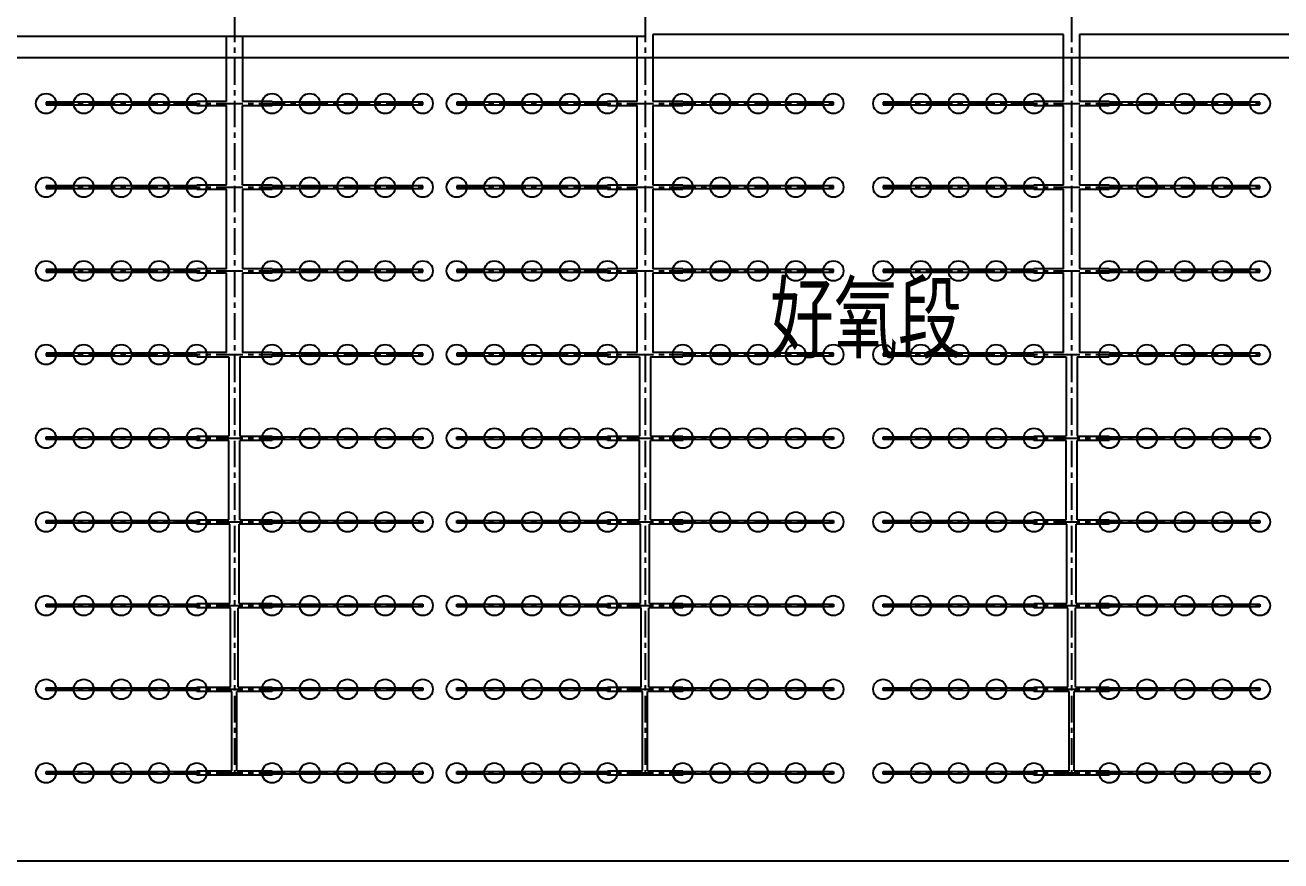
# Model space of a CAD drawing. Header units: millimetres. Extents: x -299291 to 688124, y -407813 to 623474.
# Drawn here: x 206459 to 221459, y 197128 to 207117 of the extents above; entities that cross this region are included whole.
import ezdxf

# ---------------------------------------------------------------- set-up
doc = ezdxf.new("R2010")
doc.units = ezdxf.units.MM
doc.linetypes.add('CENTER', pattern=[50.8, 31.75, -6.35, 6.35, -6.35])
doc.layers.add('轴线', color=6, linetype='CENTER')
doc.styles.add('长仿宋体', font='simfang.ttf', dxfattribs={"width": 0.7})

msp = doc.modelspace()

# ---------------------------------------------------------------- linework, layer by layer
at = {"ltscale": 10}
for p, q in [((213959.037, 207004.406), (213959.037, 206204.406)), ((218864.037, 207004.406), (213959.037, 207004.406)), ((218864.037, 206204.406), (218864.037, 207004.406)), ((219054.037, 207004.406), (219054.037, 206204.406)), ((223864.037, 207004.406), (219054.037, 207004.406)), ((213864.037, 206979.406), (198959.037, 206979.406)), ((208864.037, 206204.406), (208864.037, 206979.406)), ((209054.037, 206979.406), (209054.037, 206204.406)), ((213769.037, 206204.406), (213769.037, 206979.406)), ((186459.037, 206729.406), (266459.037, 206729.406)), ((206709.037, 206195.406), (206709.037, 206163.406)), ((208509.037, 206195.406), (206709.037, 206195.406)), ((206709.037, 206163.406), (208509.037, 206163.406)), ((208864.037, 206204.406), (208509.037, 206204.406)), ((208509.037, 206204.406), (208509.037, 206195.406)), ((208509.037, 206163.406), (208509.037, 206154.406)), ((208509.037, 206154.406), (208864.037, 206154.406)), ((208864.037, 205204.406), (208864.037, 206154.406)), ((209409.037, 206204.406), (209054.037, 206204.406)), ((209054.037, 206154.406), (209409.037, 206154.406)), ((209054.037, 205204.406), (209054.037, 206154.406)), ((209409.037, 206195.406), (209409.037, 206204.406)), ((211209.037, 206195.406), (209409.037, 206195.406)), ((209409.037, 206154.406), (209409.037, 206163.406)), ((209409.037, 206163.406), (211209.037, 206163.406)), ((211209.037, 206163.406), (211209.037, 206195.406)), ((211614.037, 206195.406), (211614.037, 206163.406)), ((213414.037, 206195.406), (211614.037, 206195.406)), ((211614.037, 206163.406), (213414.037, 206163.406)), ((213769.037, 206204.406), (213414.037, 206204.406)), ((213414.037, 206204.406), (213414.037, 206195.406)), ((213414.037, 206163.406), (213414.037, 206154.406)), ((213414.037, 206154.406), (213769.037, 206154.406)), ((213769.037, 205204.406), (213769.037, 206154.406)), ((214314.037, 206204.406), (213959.037, 206204.406)), ((213959.037, 206154.406), (214314.037, 206154.406)), ((213959.037, 206154.406), (213959.037, 205204.406)), ((214314.037, 206195.406), (214314.037, 206204.406)), ((216114.037, 206195.406), (214314.037, 206195.406)), ((214314.037, 206154.406), (214314.037, 206163.406)), ((214314.037, 206163.406), (216114.037, 206163.406)), ((216114.037, 206163.406), (216114.037, 206195.406)), ((216709.037, 206195.406), (216709.037, 206163.406)), ((218509.037, 206195.406), (216709.037, 206195.406)), ((216709.037, 206163.406), (218509.037, 206163.406)), ((218864.037, 206204.406), (218509.037, 206204.406)), ((218509.037, 206204.406), (218509.037, 206195.406)), ((218509.037, 206163.406), (218509.037, 206154.406)), ((218509.037, 206154.406), (218864.037, 206154.406)), ((218864.037, 205204.406), (218864.037, 206154.406)), ((219409.037, 206204.406), (219054.037, 206204.406)), ((219054.037, 206154.406), (219409.037, 206154.406)), ((219054.037, 206154.406), (219054.037, 205204.406)), ((219409.037, 206195.406), (219409.037, 206204.406)), ((221209.037, 206195.406), (219409.037, 206195.406)), ((219409.037, 206154.406), (219409.037, 206163.406)), ((219409.037, 206163.406), (221209.037, 206163.406)), ((221209.037, 206163.406), (221209.037, 206195.406)), ((208864.037, 205204.406), (208509.037, 205204.406)), ((208509.037, 205204.406), (208509.037, 205195.406)), ((209409.037, 205204.406), (209054.037, 205204.406)), ((209409.037, 205195.406), (209409.037, 205204.406)), ((213769.037, 205204.406), (213414.037, 205204.406)), ((213414.037, 205204.406), (213414.037, 205195.406)), ((214314.037, 205204.406), (213959.037, 205204.406)), ((214314.037, 205195.406), (214314.037, 205204.406)), ((218864.037, 205204.406), (218509.037, 205204.406)), ((218509.037, 205204.406), (218509.037, 205195.406)), ((219409.037, 205204.406), (219054.037, 205204.406)), ((219409.037, 205195.406), (219409.037, 205204.406)), ((206709.037, 205195.406), (206709.037, 205163.406)), ((208509.037, 205195.406), (206709.037, 205195.406)), ((206709.037, 205163.406), (208509.037, 205163.406)), ((208509.037, 205163.406), (208509.037, 205154.406)), ((208509.037, 205154.406), (208864.037, 205154.406)), ((208864.037, 204204.406), (208864.037, 205154.406)), ((209054.037, 205154.406), (209409.037, 205154.406)), ((209054.037, 205154.406), (209054.037, 204204.406)), ((211209.037, 205195.406), (209409.037, 205195.406)), ((209409.037, 205154.406), (209409.037, 205163.406)), ((209409.037, 205163.406), (211209.037, 205163.406)), ((211209.037, 205163.406), (211209.037, 205195.406)), ((211614.037, 205195.406), (211614.037, 205163.406)), ((213414.037, 205195.406), (211614.037, 205195.406)), ((211614.037, 205163.406), (213414.037, 205163.406)), ((213414.037, 205163.406), (213414.037, 205154.406)), ((213414.037, 205154.406), (213769.037, 205154.406)), ((213769.037, 204204.406), (213769.037, 205154.406)), ((213959.037, 205154.406), (214314.037, 205154.406)), ((213959.037, 205154.406), (213959.037, 204204.406)), ((216114.037, 205195.406), (214314.037, 205195.406)), ((214314.037, 205154.406), (214314.037, 205163.406)), ((214314.037, 205163.406), (216114.037, 205163.406)), ((216114.037, 205163.406), (216114.037, 205195.406)), ((216709.037, 205195.406), (216709.037, 205163.406)), ((218509.037, 205195.406), (216709.037, 205195.406)), ((216709.037, 205163.406), (218509.037, 205163.406)), ((218509.037, 205163.406), (218509.037, 205154.406)), ((218509.037, 205154.406), (218864.037, 205154.406)), ((218864.037, 204204.406), (218864.037, 205154.406)), ((219054.037, 205154.406), (219409.037, 205154.406)), ((219054.037, 205154.406), (219054.037, 204204.406)), ((221209.037, 205195.406), (219409.037, 205195.406)), ((219409.037, 205154.406), (219409.037, 205163.406)), ((219409.037, 205163.406), (221209.037, 205163.406)), ((221209.037, 205163.406), (221209.037, 205195.406)), ((206709.037, 204195.406), (206709.037, 204163.406)), ((208509.037, 204195.406), (206709.037, 204195.406)), ((206709.037, 204163.406), (208509.037, 204163.406)), ((208864.037, 204204.406), (208509.037, 204204.406)), ((208509.037, 204204.406), (208509.037, 204195.406)), ((208509.037, 204163.406), (208509.037, 204154.406)), ((208509.037, 204154.406), (208864.037, 204154.406)), ((208864.037, 203204.406), (208864.037, 204154.406)), ((209409.037, 204204.406), (209054.037, 204204.406)), ((209054.037, 204154.406), (209409.037, 204154.406)), ((209054.037, 204154.406), (209054.037, 203204.406)), ((209409.037, 204195.406), (209409.037, 204204.406)), ((211209.037, 204195.406), (209409.037, 204195.406)), ((209409.037, 204154.406), (209409.037, 204163.406)), ((209409.037, 204163.406), (211209.037, 204163.406)), ((211209.037, 204163.406), (211209.037, 204195.406)), ((211614.037, 204195.406), (211614.037, 204163.406)), ((213414.037, 204195.406), (211614.037, 204195.406)), ((211614.037, 204163.406), (213414.037, 204163.406)), ((213769.037, 204204.406), (213414.037, 204204.406)), ((213414.037, 204204.406), (213414.037, 204195.406)), ((213414.037, 204163.406), (213414.037, 204154.406)), ((213414.037, 204154.406), (213769.037, 204154.406)), ((213769.037, 203204.406), (213769.037, 204154.406)), ((214314.037, 204204.406), (213959.037, 204204.406)), ((213959.037, 204154.406), (214314.037, 204154.406)), ((213959.037, 204154.406), (213959.037, 203204.406)), ((214314.037, 204195.406), (214314.037, 204204.406)), ((216114.037, 204195.406), (214314.037, 204195.406)), ((214314.037, 204154.406), (214314.037, 204163.406)), ((214314.037, 204163.406), (216114.037, 204163.406)), ((216114.037, 204163.406), (216114.037, 204195.406)), ((216709.037, 204195.406), (216709.037, 204163.406)), ((218509.037, 204195.406), (216709.037, 204195.406)), ((216709.037, 204163.406), (218509.037, 204163.406)), ((218864.037, 204204.406), (218509.037, 204204.406)), ((218509.037, 204204.406), (218509.037, 204195.406)), ((218509.037, 204163.406), (218509.037, 204154.406)), ((218509.037, 204154.406), (218864.037, 204154.406)), ((218864.037, 203204.406), (218864.037, 204154.406)), ((219409.037, 204204.406), (219054.037, 204204.406)), ((219054.037, 204154.406), (219409.037, 204154.406)), ((219054.037, 204154.406), (219054.037, 203204.406)), ((219409.037, 204195.406), (219409.037, 204204.406)), ((221209.037, 204195.406), (219409.037, 204195.406)), ((219409.037, 204154.406), (219409.037, 204163.406)), ((219409.037, 204163.406), (221209.037, 204163.406)), ((221209.037, 204163.406), (221209.037, 204195.406)), ((206709.037, 203195.406), (206709.037, 203163.406)), ((208509.037, 203195.406), (206709.037, 203195.406)), ((206709.037, 203163.406), (208509.037, 203163.406)), ((208864.037, 203204.406), (208509.037, 203204.406)), ((208509.037, 203204.406), (208509.037, 203195.406)), ((208509.037, 203163.406), (208509.037, 203154.406)), ((208509.037, 203154.406), (208894.037, 203154.406)), ((208894.037, 203154.406), (208894.037, 202204.406)), ((209024.037, 203154.406), (209409.037, 203154.406)), ((209024.037, 203154.406), (209024.037, 202204.406)), ((209409.037, 203204.406), (209054.037, 203204.406)), ((209409.037, 203195.406), (209409.037, 203204.406)), ((211209.037, 203195.406), (209409.037, 203195.406)), ((209409.037, 203154.406), (209409.037, 203163.406)), ((209409.037, 203163.406), (211209.037, 203163.406)), ((211209.037, 203163.406), (211209.037, 203195.406)), ((211614.037, 203195.406), (211614.037, 203163.406)), ((213414.037, 203195.406), (211614.037, 203195.406)), ((211614.037, 203163.406), (213414.037, 203163.406)), ((213769.037, 203204.406), (213414.037, 203204.406)), ((213414.037, 203204.406), (213414.037, 203195.406)), ((213414.037, 203163.406), (213414.037, 203154.406)), ((213414.037, 203154.406), (213799.037, 203154.406)), ((213799.037, 203154.406), (213799.037, 202204.406)), ((213929.037, 203154.406), (214314.037, 203154.406)), ((213929.037, 203154.406), (213929.037, 202204.406)), ((214314.037, 203204.406), (213959.037, 203204.406)), ((214314.037, 203195.406), (214314.037, 203204.406)), ((216114.037, 203195.406), (214314.037, 203195.406)), ((214314.037, 203154.406), (214314.037, 203163.406)), ((214314.037, 203163.406), (216114.037, 203163.406)), ((216114.037, 203163.406), (216114.037, 203195.406)), ((216709.037, 203195.406), (216709.037, 203163.406)), ((218509.037, 203195.406), (216709.037, 203195.406)), ((216709.037, 203163.406), (218509.037, 203163.406)), ((218864.037, 203204.406), (218509.037, 203204.406)), ((218509.037, 203204.406), (218509.037, 203195.406)), ((218509.037, 203163.406), (218509.037, 203154.406)), ((218509.037, 203154.406), (218894.037, 203154.406)), ((218894.037, 203154.406), (218894.037, 202204.406)), ((219024.037, 203154.406), (219409.037, 203154.406)), ((219024.037, 203154.406), (219024.037, 202204.406)), ((219409.037, 203204.406), (219054.037, 203204.406)), ((219409.037, 203195.406), (219409.037, 203204.406)), ((221209.037, 203195.406), (219409.037, 203195.406)), ((219409.037, 203154.406), (219409.037, 203163.406)), ((219409.037, 203163.406), (221209.037, 203163.406)), ((221209.037, 203163.406), (221209.037, 203195.406)), ((208509.037, 202195.406), (208509.037, 202204.406)), ((208509.037, 202204.406), (208894.037, 202204.406)), ((209024.037, 202204.406), (209409.037, 202204.406)), ((209409.037, 202204.406), (209409.037, 202195.406)), ((213414.037, 202195.406), (213414.037, 202204.406)), ((213414.037, 202204.406), (213799.037, 202204.406)), ((213929.037, 202204.406), (214314.037, 202204.406)), ((214314.037, 202204.406), (214314.037, 202195.406)), ((218509.037, 202195.406), (218509.037, 202204.406)), ((218509.037, 202204.406), (218894.037, 202204.406)), ((219024.037, 202204.406), (219409.037, 202204.406)), ((219409.037, 202204.406), (219409.037, 202195.406)), ((206709.037, 202163.406), (206709.037, 202195.406)), ((206709.037, 202195.406), (208509.037, 202195.406)), ((208509.037, 202163.406), (206709.037, 202163.406)), ((208509.037, 202154.406), (208509.037, 202163.406)), ((208894.037, 202154.406), (208509.037, 202154.406)), ((208894.037, 201204.406), (208894.037, 202154.406)), ((209409.037, 202154.406), (209024.037, 202154.406)), ((209024.037, 201204.406), (209024.037, 202154.406)), ((209409.037, 202195.406), (211209.037, 202195.406)), ((211209.037, 202163.406), (209409.037, 202163.406)), ((209409.037, 202163.406), (209409.037, 202154.406)), ((211209.037, 202195.406), (211209.037, 202163.406)), ((211614.037, 202163.406), (211614.037, 202195.406)), ((211614.037, 202195.406), (213414.037, 202195.406)), ((213414.037, 202163.406), (211614.037, 202163.406)), ((213414.037, 202154.406), (213414.037, 202163.406)), ((213799.037, 202154.406), (213414.037, 202154.406)), ((213799.037, 201204.406), (213799.037, 202154.406)), ((214314.037, 202154.406), (213929.037, 202154.406)), ((213929.037, 201204.406), (213929.037, 202154.406)), ((214314.037, 202195.406), (216114.037, 202195.406)), ((216114.037, 202163.406), (214314.037, 202163.406)), ((214314.037, 202163.406), (214314.037, 202154.406)), ((216114.037, 202195.406), (216114.037, 202163.406)), ((216709.037, 202163.406), (216709.037, 202195.406)), ((216709.037, 202195.406), (218509.037, 202195.406)), ((218509.037, 202163.406), (216709.037, 202163.406)), ((218509.037, 202154.406), (218509.037, 202163.406)), ((218894.037, 202154.406), (218509.037, 202154.406)), ((218894.037, 201204.406), (218894.037, 202154.406)), ((219409.037, 202154.406), (219024.037, 202154.406)), ((219024.037, 201204.406), (219024.037, 202154.406)), ((219409.037, 202195.406), (221209.037, 202195.406)), ((221209.037, 202163.406), (219409.037, 202163.406)), ((219409.037, 202163.406), (219409.037, 202154.406)), ((221209.037, 202195.406), (221209.037, 202163.406)), ((206709.037, 201163.406), (206709.037, 201195.406)), ((206709.037, 201195.406), (208509.037, 201195.406)), ((208509.037, 201163.406), (206709.037, 201163.406)), ((208509.037, 201195.406), (208509.037, 201204.406)), ((208509.037, 201204.406), (208894.037, 201204.406)), ((208509.037, 201154.406), (208509.037, 201163.406)), ((208904.037, 201154.406), (208509.037, 201154.406)), ((208904.037, 200204.406), (208904.037, 201154.406)), ((209409.037, 201154.406), (209014.037, 201154.406)), ((209014.037, 200204.406), (209014.037, 201154.406)), ((209024.037, 201204.406), (209409.037, 201204.406)), ((209409.037, 201204.406), (209409.037, 201195.406)), ((209409.037, 201195.406), (211209.037, 201195.406)), ((211209.037, 201163.406), (209409.037, 201163.406)), ((209409.037, 201163.406), (209409.037, 201154.406)), ((211209.037, 201195.406), (211209.037, 201163.406)), ((211614.037, 201163.406), (211614.037, 201195.406)), ((211614.037, 201195.406), (213414.037, 201195.406)), ((213414.037, 201163.406), (211614.037, 201163.406)), ((213414.037, 201195.406), (213414.037, 201204.406)), ((213414.037, 201204.406), (213799.037, 201204.406)), ((213414.037, 201154.406), (213414.037, 201163.406)), ((213809.037, 201154.406), (213414.037, 201154.406)), ((213809.037, 200204.406), (213809.037, 201154.406)), ((214314.037, 201154.406), (213919.037, 201154.406)), ((213919.037, 200204.406), (213919.037, 201154.406)), ((213929.037, 201204.406), (214314.037, 201204.406)), ((214314.037, 201204.406), (214314.037, 201195.406)), ((214314.037, 201195.406), (216114.037, 201195.406)), ((216114.037, 201163.406), (214314.037, 201163.406)), ((214314.037, 201163.406), (214314.037, 201154.406)), ((216114.037, 201195.406), (216114.037, 201163.406)), ((216709.037, 201163.406), (216709.037, 201195.406)), ((216709.037, 201195.406), (218509.037, 201195.406)), ((218509.037, 201163.406), (216709.037, 201163.406)), ((218509.037, 201195.406), (218509.037, 201204.406)), ((218509.037, 201204.406), (218894.037, 201204.406)), ((218509.037, 201154.406), (218509.037, 201163.406)), ((218904.037, 201154.406), (218509.037, 201154.406)), ((218904.037, 200204.406), (218904.037, 201154.406)), ((219409.037, 201154.406), (219014.037, 201154.406)), ((219014.037, 200204.406), (219014.037, 201154.406)), ((219024.037, 201204.406), (219409.037, 201204.406)), ((219409.037, 201204.406), (219409.037, 201195.406)), ((219409.037, 201195.406), (221209.037, 201195.406)), ((221209.037, 201163.406), (219409.037, 201163.406)), ((219409.037, 201163.406), (219409.037, 201154.406)), ((221209.037, 201195.406), (221209.037, 201163.406)), ((206709.037, 200163.406), (206709.037, 200195.406)), ((206709.037, 200195.406), (208509.037, 200195.406)), ((208509.037, 200163.406), (206709.037, 200163.406)), ((208509.037, 200195.406), (208509.037, 200204.406)), ((208509.037, 200204.406), (208904.037, 200204.406)), ((208509.037, 200154.406), (208509.037, 200163.406)), ((208914.037, 200154.406), (208509.037, 200154.406)), ((208914.037, 199204.406), (208914.037, 200154.406)), ((209409.037, 200154.406), (209004.037, 200154.406)), ((209004.037, 199204.406), (209004.037, 200154.406)), ((209014.037, 200204.406), (209409.037, 200204.406)), ((209409.037, 200204.406), (209409.037, 200195.406)), ((209409.037, 200195.406), (211209.037, 200195.406)), ((211209.037, 200163.406), (209409.037, 200163.406)), ((209409.037, 200163.406), (209409.037, 200154.406)), ((211209.037, 200195.406), (211209.037, 200163.406)), ((211614.037, 200163.406), (211614.037, 200195.406)), ((211614.037, 200195.406), (213414.037, 200195.406)), ((213414.037, 200163.406), (211614.037, 200163.406)), ((213414.037, 200195.406), (213414.037, 200204.406)), ((213414.037, 200204.406), (213809.037, 200204.406)), ((213414.037, 200154.406), (213414.037, 200163.406)), ((213819.037, 200154.406), (213414.037, 200154.406)), ((213819.037, 199204.406), (213819.037, 200154.406)), ((214314.037, 200154.406), (213909.037, 200154.406)), ((213909.037, 199204.406), (213909.037, 200154.406)), ((213919.037, 200204.406), (214314.037, 200204.406)), ((214314.037, 200204.406), (214314.037, 200195.406)), ((214314.037, 200195.406), (216114.037, 200195.406)), ((216114.037, 200163.406), (214314.037, 200163.406)), ((214314.037, 200163.406), (214314.037, 200154.406)), ((216114.037, 200195.406), (216114.037, 200163.406)), ((216709.037, 200163.406), (216709.037, 200195.406)), ((216709.037, 200195.406), (218509.037, 200195.406)), ((218509.037, 200163.406), (216709.037, 200163.406)), ((218509.037, 200195.406), (218509.037, 200204.406)), ((218509.037, 200204.406), (218904.037, 200204.406)), ((218509.037, 200154.406), (218509.037, 200163.406)), ((218914.037, 200154.406), (218509.037, 200154.406)), ((218914.037, 199204.406), (218914.037, 200154.406)), ((219409.037, 200154.406), (219004.037, 200154.406)), ((219004.037, 199204.406), (219004.037, 200154.406)), ((219014.037, 200204.406), (219409.037, 200204.406)), ((219409.037, 200204.406), (219409.037, 200195.406)), ((219409.037, 200195.406), (221209.037, 200195.406)), ((221209.037, 200163.406), (219409.037, 200163.406)), ((219409.037, 200163.406), (219409.037, 200154.406)), ((221209.037, 200195.406), (221209.037, 200163.406)), ((208509.037, 199195.406), (208509.037, 199204.406)), ((208509.037, 199204.406), (208914.037, 199204.406)), ((209004.037, 199204.406), (209409.037, 199204.406)), ((209409.037, 199204.406), (209409.037, 199195.406)), ((213414.037, 199195.406), (213414.037, 199204.406)), ((213414.037, 199204.406), (213819.037, 199204.406)), ((213909.037, 199204.406), (214314.037, 199204.406)), ((214314.037, 199204.406), (214314.037, 199195.406)), ((218509.037, 199195.406), (218509.037, 199204.406)), ((218509.037, 199204.406), (218914.037, 199204.406)), ((219004.037, 199204.406), (219409.037, 199204.406)), ((219409.037, 199204.406), (219409.037, 199195.406)), ((206709.037, 199163.406), (206709.037, 199195.406)), ((206709.037, 199195.406), (208509.037, 199195.406)), ((208509.037, 199163.406), (206709.037, 199163.406)), ((208509.037, 199154.406), (208509.037, 199163.406)), ((208929.037, 199154.406), (208509.037, 199154.406)), ((208929.037, 198204.406), (208929.037, 199154.406)), ((208989.037, 198204.406), (208989.037, 199154.406)), ((209409.037, 199154.406), (208989.037, 199154.406)), ((209409.037, 199195.406), (211209.037, 199195.406)), ((211209.037, 199163.406), (209409.037, 199163.406)), ((209409.037, 199163.406), (209409.037, 199154.406)), ((211209.037, 199195.406), (211209.037, 199163.406)), ((211614.037, 199163.406), (211614.037, 199195.406)), ((211614.037, 199195.406), (213414.037, 199195.406)), ((213414.037, 199163.406), (211614.037, 199163.406)), ((213414.037, 199154.406), (213414.037, 199163.406)), ((213834.037, 199154.406), (213414.037, 199154.406)), ((213834.037, 198204.406), (213834.037, 199154.406)), ((213894.037, 198204.406), (213894.037, 199154.406)), ((214314.037, 199154.406), (213894.037, 199154.406)), ((214314.037, 199195.406), (216114.037, 199195.406)), ((216114.037, 199163.406), (214314.037, 199163.406)), ((214314.037, 199163.406), (214314.037, 199154.406)), ((216114.037, 199195.406), (216114.037, 199163.406)), ((216709.037, 199163.406), (216709.037, 199195.406)), ((216709.037, 199195.406), (218509.037, 199195.406)), ((218509.037, 199163.406), (216709.037, 199163.406)), ((218509.037, 199154.406), (218509.037, 199163.406)), ((218929.037, 199154.406), (218509.037, 199154.406)), ((218929.037, 198204.406), (218929.037, 199154.406)), ((218989.037, 198204.406), (218989.037, 199154.406)), ((219409.037, 199154.406), (218989.037, 199154.406)), ((219409.037, 199195.406), (221209.037, 199195.406)), ((221209.037, 199163.406), (219409.037, 199163.406)), ((219409.037, 199163.406), (219409.037, 199154.406)), ((221209.037, 199195.406), (221209.037, 199163.406)), ((206709.037, 198163.406), (206709.037, 198195.406)), ((206709.037, 198195.406), (208509.037, 198195.406)), ((208509.037, 198163.406), (206709.037, 198163.406)), ((208509.037, 198195.406), (208509.037, 198204.406)), ((208509.037, 198204.406), (208929.037, 198204.406)), ((208509.037, 198154.406), (208509.037, 198163.406)), ((209409.037, 198154.406), (208509.037, 198154.406)), ((208989.037, 198204.406), (209409.037, 198204.406)), ((209409.037, 198204.406), (209409.037, 198195.406)), ((209409.037, 198195.406), (211209.037, 198195.406)), ((211209.037, 198163.406), (209409.037, 198163.406)), ((209409.037, 198163.406), (209409.037, 198154.406)), ((211209.037, 198195.406), (211209.037, 198163.406)), ((211614.037, 198163.406), (211614.037, 198195.406)), ((211614.037, 198195.406), (213414.037, 198195.406)), ((213414.037, 198163.406), (211614.037, 198163.406)), ((213414.037, 198195.406), (213414.037, 198204.406)), ((213414.037, 198204.406), (213834.037, 198204.406)), ((213414.037, 198154.406), (213414.037, 198163.406)), ((214314.037, 198154.406), (213414.037, 198154.406)), ((213894.037, 198204.406), (214314.037, 198204.406)), ((214314.037, 198204.406), (214314.037, 198195.406)), ((214314.037, 198195.406), (216114.037, 198195.406)), ((216114.037, 198163.406), (214314.037, 198163.406)), ((214314.037, 198163.406), (214314.037, 198154.406)), ((216114.037, 198195.406), (216114.037, 198163.406)), ((216709.037, 198163.406), (216709.037, 198195.406)), ((216709.037, 198195.406), (218509.037, 198195.406)), ((218509.037, 198163.406), (216709.037, 198163.406)), ((218509.037, 198195.406), (218509.037, 198204.406)), ((218509.037, 198204.406), (218929.037, 198204.406)), ((218509.037, 198154.406), (218509.037, 198163.406)), ((219409.037, 198154.406), (218509.037, 198154.406)), ((218989.037, 198204.406), (219409.037, 198204.406)), ((219409.037, 198204.406), (219409.037, 198195.406)), ((219409.037, 198195.406), (221209.037, 198195.406)), ((221209.037, 198163.406), (219409.037, 198163.406)), ((219409.037, 198163.406), (219409.037, 198154.406)), ((221209.037, 198195.406), (221209.037, 198163.406))]:
    msp.add_line(p, q, dxfattribs=at)
at = {"lineweight": -3, "ltscale": 100}
msp.add_line((186459.037, 197128.406), (266459.037, 197128.406), dxfattribs=at)
at = {"ltscale": 10}
for centre in [(206709.037, 206179.406), (207159.037, 206179.406), (207609.037, 206179.406), (208059.037, 206179.406), (208509.037, 206179.406), (209409.037, 206179.406), (209859.037, 206179.406), (210309.037, 206179.406), (210759.037, 206179.406), (211209.037, 206179.406), (211614.037, 206179.406), (212064.037, 206179.406), (212514.037, 206179.406), (212964.037, 206179.406), (213414.037, 206179.406), (214314.037, 206179.406), (214764.037, 206179.406), (215214.037, 206179.406), (215664.037, 206179.406), (216114.037, 206179.406), (216709.037, 206179.406), (217159.037, 206179.406), (217609.037, 206179.406), (218059.037, 206179.406), (218509.037, 206179.406), (219409.037, 206179.406), (219859.037, 206179.406), (220309.037, 206179.406), (220759.037, 206179.406), (221209.037, 206179.406), (206709.037, 205179.406), (207159.037, 205179.406), (207609.037, 205179.406), (208059.037, 205179.406), (208509.037, 205179.406), (209409.037, 205179.406), (209859.037, 205179.406), (210309.037, 205179.406), (210759.037, 205179.406), (211209.037, 205179.406), (211614.037, 205179.406), (212064.037, 205179.406), (212514.037, 205179.406), (212964.037, 205179.406), (213414.037, 205179.406), (214314.037, 205179.406), (214764.037, 205179.406), (215214.037, 205179.406), (215664.037, 205179.406), (216114.037, 205179.406), (216709.037, 205179.406), (217159.037, 205179.406), (217609.037, 205179.406), (218059.037, 205179.406), (218509.037, 205179.406), (219409.037, 205179.406), (219859.037, 205179.406), (220309.037, 205179.406), (220759.037, 205179.406), (221209.037, 205179.406), (206709.037, 204179.406), (207159.037, 204179.406), (207609.037, 204179.406), (208059.037, 204179.406), (208509.037, 204179.406), (209409.037, 204179.406), (209859.037, 204179.406), (210309.037, 204179.406), (210759.037, 204179.406), (211209.037, 204179.406), (211614.037, 204179.406), (212064.037, 204179.406), (212514.037, 204179.406), (212964.037, 204179.406), (213414.037, 204179.406), (214314.037, 204179.406), (214764.037, 204179.406), (215214.037, 204179.406), (215664.037, 204179.406), (216114.037, 204179.406), (216709.037, 204179.406), (217159.037, 204179.406), (217609.037, 204179.406), (218059.037, 204179.406), (218509.037, 204179.406), (219409.037, 204179.406), (219859.037, 204179.406), (220309.037, 204179.406), (220759.037, 204179.406), (221209.037, 204179.406), (206709.037, 203179.406), (207159.037, 203179.406), (207609.037, 203179.406), (208059.037, 203179.406), (208509.037, 203179.406), (209409.037, 203179.406), (209859.037, 203179.406), (210309.037, 203179.406), (210759.037, 203179.406), (211209.037, 203179.406), (211614.037, 203179.406), (212064.037, 203179.406), (212514.037, 203179.406), (212964.037, 203179.406), (213414.037, 203179.406), (214314.037, 203179.406), (214764.037, 203179.406), (215214.037, 203179.406), (215664.037, 203179.406), (216114.037, 203179.406), (216709.037, 203179.406), (217159.037, 203179.406), (217609.037, 203179.406), (218059.037, 203179.406), (218509.037, 203179.406), (219409.037, 203179.406), (219859.037, 203179.406), (220309.037, 203179.406), (220759.037, 203179.406), (221209.037, 203179.406), (206709.037, 202179.406), (207159.037, 202179.406), (207609.037, 202179.406), (208059.037, 202179.406), (208509.037, 202179.406), (209409.037, 202179.406), (209859.037, 202179.406), (210309.037, 202179.406), (210759.037, 202179.406), (211209.037, 202179.406), (211614.037, 202179.406), (212064.037, 202179.406), (212514.037, 202179.406), (212964.037, 202179.406), (213414.037, 202179.406), (214314.037, 202179.406), (214764.037, 202179.406), (215214.037, 202179.406), (215664.037, 202179.406), (216114.037, 202179.406), (216709.037, 202179.406), (217159.037, 202179.406), (217609.037, 202179.406), (218059.037, 202179.406), (218509.037, 202179.406), (219409.037, 202179.406), (219859.037, 202179.406), (220309.037, 202179.406), (220759.037, 202179.406), (221209.037, 202179.406), (206709.037, 201179.406), (207159.037, 201179.406), (207609.037, 201179.406), (208059.037, 201179.406), (208509.037, 201179.406), (209409.037, 201179.406), (209859.037, 201179.406), (210309.037, 201179.406), (210759.037, 201179.406), (211209.037, 201179.406), (211614.037, 201179.406), (212064.037, 201179.406), (212514.037, 201179.406), (212964.037, 201179.406), (213414.037, 201179.406), (214314.037, 201179.406), (214764.037, 201179.406), (215214.037, 201179.406), (215664.037, 201179.406), (216114.037, 201179.406), (216709.037, 201179.406), (217159.037, 201179.406), (217609.037, 201179.406), (218059.037, 201179.406), (218509.037, 201179.406), (219409.037, 201179.406), (219859.037, 201179.406), (220309.037, 201179.406), (220759.037, 201179.406), (221209.037, 201179.406), (206709.037, 200179.406), (207159.037, 200179.406), (207609.037, 200179.406), (208059.037, 200179.406), (208509.037, 200179.406), (209409.037, 200179.406), (209859.037, 200179.406), (210309.037, 200179.406), (210759.037, 200179.406), (211209.037, 200179.406), (211614.037, 200179.406), (212064.037, 200179.406), (212514.037, 200179.406), (212964.037, 200179.406), (213414.037, 200179.406), (214314.037, 200179.406), (214764.037, 200179.406), (215214.037, 200179.406), (215664.037, 200179.406), (216114.037, 200179.406), (216709.037, 200179.406), (217159.037, 200179.406), (217609.037, 200179.406), (218059.037, 200179.406), (218509.037, 200179.406), (219409.037, 200179.406), (219859.037, 200179.406), (220309.037, 200179.406), (220759.037, 200179.406), (221209.037, 200179.406), (206709.037, 199179.406), (207159.037, 199179.406), (207609.037, 199179.406), (208059.037, 199179.406), (208509.037, 199179.406), (209409.037, 199179.406), (209859.037, 199179.406), (210309.037, 199179.406), (210759.037, 199179.406), (211209.037, 199179.406), (211614.037, 199179.406), (212064.037, 199179.406), (212514.037, 199179.406), (212964.037, 199179.406), (213414.037, 199179.406), (214314.037, 199179.406), (214764.037, 199179.406), (215214.037, 199179.406), (215664.037, 199179.406), (216114.037, 199179.406), (216709.037, 199179.406), (217159.037, 199179.406), (217609.037, 199179.406), (218059.037, 199179.406), (218509.037, 199179.406), (219409.037, 199179.406), (219859.037, 199179.406), (220309.037, 199179.406), (220759.037, 199179.406), (221209.037, 199179.406), (206709.037, 198179.406), (207159.037, 198179.406), (207609.037, 198179.406), (208059.037, 198179.406), (208509.037, 198179.406), (209409.037, 198179.406), (209859.037, 198179.406), (210309.037, 198179.406), (210759.037, 198179.406), (211209.037, 198179.406), (211614.037, 198179.406), (212064.037, 198179.406), (212514.037, 198179.406), (212964.037, 198179.406), (213414.037, 198179.406), (214314.037, 198179.406), (214764.037, 198179.406), (215214.037, 198179.406), (215664.037, 198179.406), (216114.037, 198179.406), (216709.037, 198179.406), (217159.037, 198179.406), (217609.037, 198179.406), (218059.037, 198179.406), (218509.037, 198179.406), (219409.037, 198179.406), (219859.037, 198179.406), (220309.037, 198179.406), (220759.037, 198179.406), (221209.037, 198179.406)]:
    msp.add_circle(centre, 120, dxfattribs=at)
at = {"layer": '轴线', "ltscale": 10}
for p, q in [((208959.037, 207229.406), (208959.037, 198179.406)), ((213864.037, 207229.406), (213864.037, 198179.406)), ((218959.037, 207229.406), (218959.037, 198179.406)), ((206709.037, 206179.406), (211209.037, 206179.406)), ((211614.037, 206179.406), (216114.037, 206179.406)), ((216709.037, 206179.406), (221209.037, 206179.406)), ((206709.037, 205179.406), (211209.037, 205179.406)), ((206709.037, 205179.406), (211209.037, 205179.406)), ((211614.037, 205179.406), (216114.037, 205179.406)), ((211614.037, 205179.406), (216114.037, 205179.406)), ((216709.037, 205179.406), (221209.037, 205179.406)), ((216709.037, 205179.406), (221209.037, 205179.406)), ((206709.037, 204179.406), (211209.037, 204179.406)), ((206709.037, 204179.406), (211209.037, 204179.406)), ((211614.037, 204179.406), (216114.037, 204179.406)), ((211614.037, 204179.406), (216114.037, 204179.406)), ((216709.037, 204179.406), (221209.037, 204179.406)), ((216709.037, 204179.406), (221209.037, 204179.406)), ((206709.037, 203179.406), (211209.037, 203179.406)), ((206709.037, 203179.406), (211209.037, 203179.406)), ((211614.037, 203179.406), (216114.037, 203179.406)), ((211614.037, 203179.406), (216114.037, 203179.406)), ((216709.037, 203179.406), (221209.037, 203179.406)), ((216709.037, 203179.406), (221209.037, 203179.406)), ((206709.037, 202179.406), (211209.037, 202179.406)), ((206709.037, 202179.406), (211209.037, 202179.406)), ((211614.037, 202179.406), (216114.037, 202179.406)), ((211614.037, 202179.406), (216114.037, 202179.406)), ((216709.037, 202179.406), (221209.037, 202179.406)), ((216709.037, 202179.406), (221209.037, 202179.406)), ((206709.037, 201179.406), (211209.037, 201179.406)), ((206709.037, 201179.406), (211209.037, 201179.406)), ((211614.037, 201179.406), (216114.037, 201179.406)), ((211614.037, 201179.406), (216114.037, 201179.406)), ((216709.037, 201179.406), (221209.037, 201179.406)), ((216709.037, 201179.406), (221209.037, 201179.406)), ((206709.037, 200179.406), (211209.037, 200179.406)), ((206709.037, 200179.406), (211209.037, 200179.406)), ((211614.037, 200179.406), (216114.037, 200179.406)), ((211614.037, 200179.406), (216114.037, 200179.406)), ((216709.037, 200179.406), (221209.037, 200179.406)), ((216709.037, 200179.406), (221209.037, 200179.406)), ((206709.037, 199179.406), (211209.037, 199179.406)), ((206709.037, 199179.406), (211209.037, 199179.406)), ((211614.037, 199179.406), (216114.037, 199179.406)), ((211614.037, 199179.406), (216114.037, 199179.406)), ((216709.037, 199179.406), (221209.037, 199179.406)), ((216709.037, 199179.406), (221209.037, 199179.406)), ((206709.037, 198179.406), (211209.037, 198179.406)), ((211614.037, 198179.406), (216114.037, 198179.406)), ((216709.037, 198179.406), (221209.037, 198179.406))]:
    msp.add_line(p, q, dxfattribs=at)

# ---------------------------------------------------------------- texts
at = {"insert": (217648.995, 203128.287), "char_height": 800, "width": 4010.11148, "attachment_point": 9, "style": '长仿宋体'}
msp.add_mtext('好氧段', dxfattribs=at)

doc.saveas('drawing.dxf')
